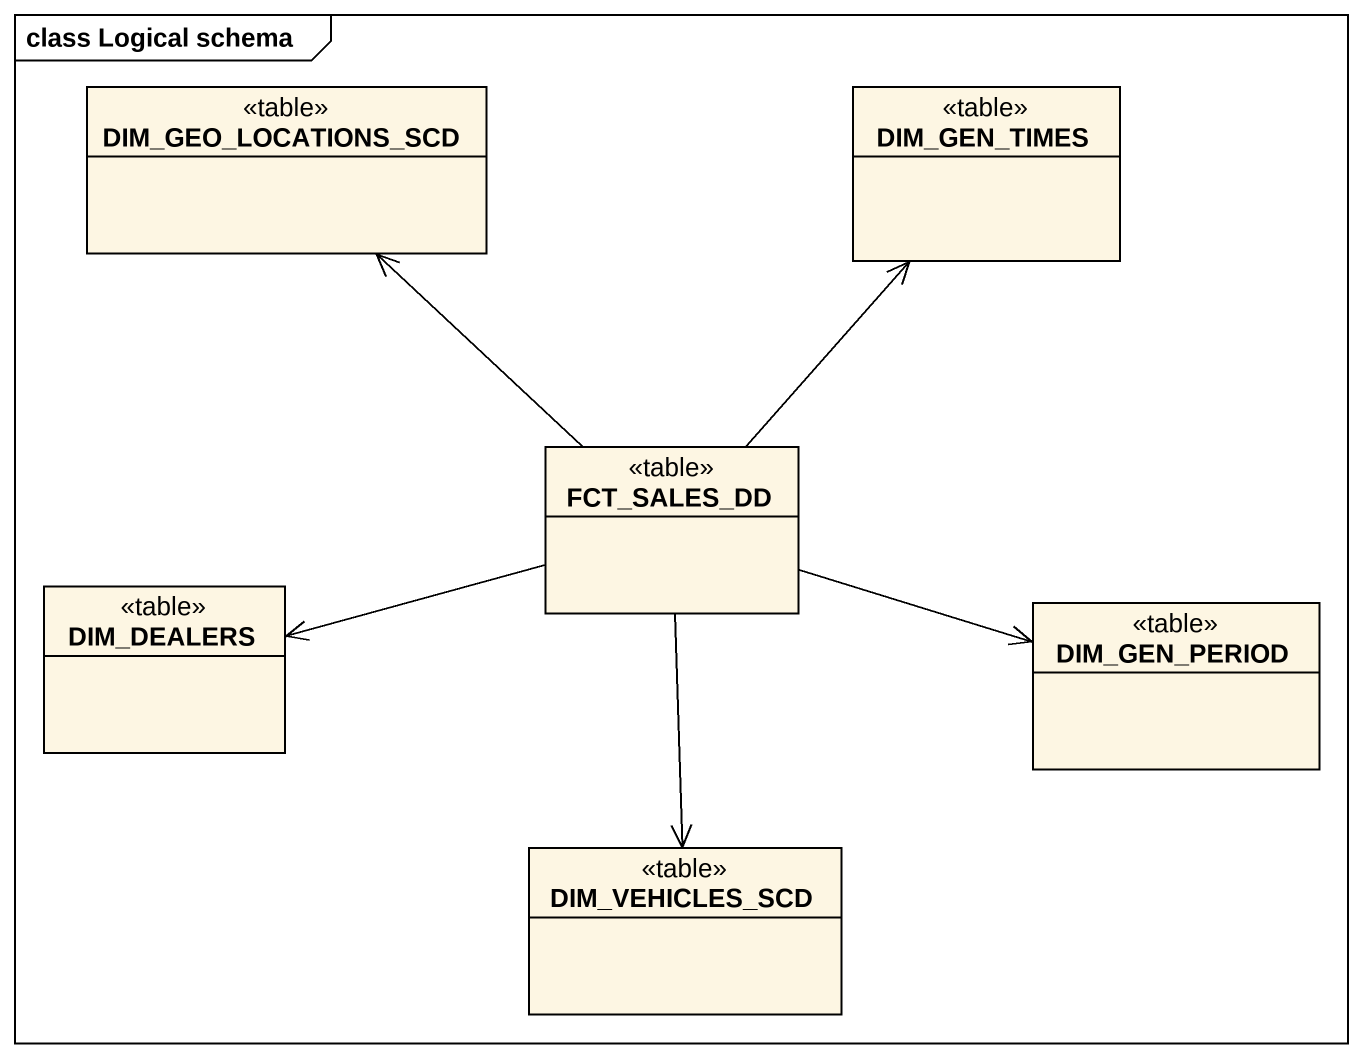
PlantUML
@startuml
mainframe class Logical schema
hide circle
hide empty members
class DIM_GEO_LOCATIONS_SCD <<table>>
class DIM_GEN_TIMES <<table>>
class FCT_SALES_DD <<table>>
class DIM_DEALERS <<table>>
class DIM_GEN_PERIOD <<table>>
class DIM_VEHICLES_SCD <<table>>
FCT_SALES_DD -up-> DIM_GEO_LOCATIONS_SCD
FCT_SALES_DD -up-> DIM_GEN_TIMES
FCT_SALES_DD -left-> DIM_DEALERS
FCT_SALES_DD -right-> DIM_GEN_PERIOD
FCT_SALES_DD --> DIM_VEHICLES_SCD
@enduml
